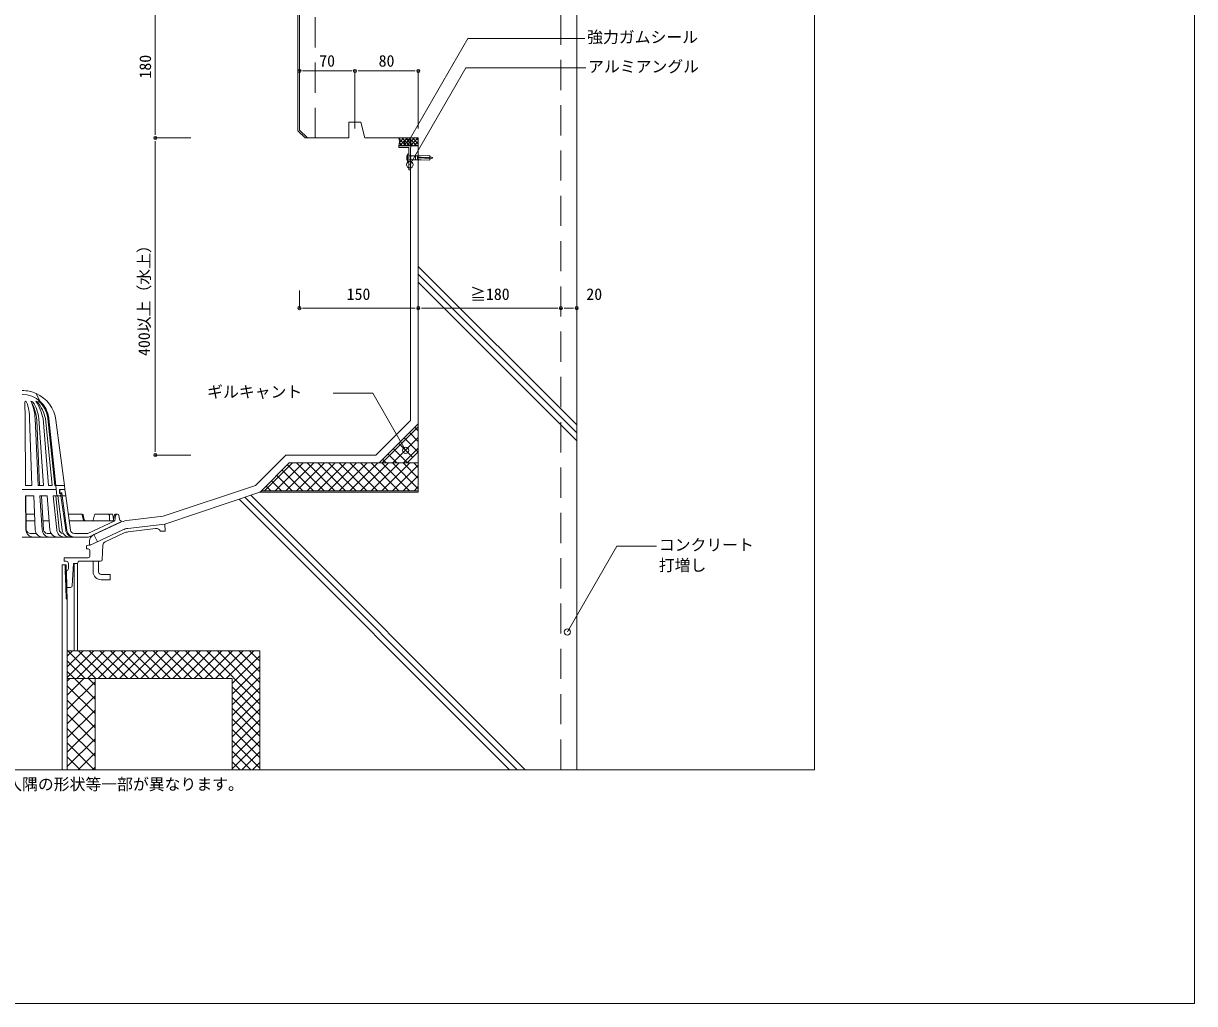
# Model space of a CAD drawing. Units: millimetres, scale not verified. Extents: x -1380 to 1380, y -955 to 955.
# Drawn here: x -98 to 1380, y -955 to 282 of the extents above; entities that cross this region are included whole.
import ezdxf
from ezdxf.enums import TextEntityAlignment as Align

# ---------------------------------------------------------------- set-up
doc = ezdxf.new("R2010")
doc.units = ezdxf.units.MM
doc.header["$LTSCALE"] = 3
doc.linetypes.add('USER1', pattern=[19.05, 12.7, -6.35])
for name, color, linetype, lineweight in [('0-0_0', 7, 'Continuous', 9), ('0-1_HATCH', 9, 'Continuous', 18), ('0-3_KUTAI', 3, 'Continuous', 18), ('0-4_BOUSUI', 1, 'Continuous', 18), ('0-5_MOJI', 7, 'Continuous', 18), ('0-6_sunpo', 7, 'Continuous', 18), ('0-7_KANAMONO_SCREW', 4, 'Continuous', 18), ('0-8_dannnetu', 6, 'Continuous', 18), ('0-9_buhin', 2, 'Continuous', 18), ('0-A_KANAMONO', 4, 'Continuous', 18), ('0-B_WAKU', 7, 'Continuous', 18)]:
    doc.layers.add(name, color=color, linetype=linetype, lineweight=lineweight)
doc.styles.add('ＭＳ ゴシック', font='')
doc.styles.get('ＭＳ ゴシック').set_extended_font_data('MS Gothic')

# ---------------------------------------------------------------- blocks, each defined once
blk = doc.blocks.new('_DOT')
at = {"layer": '0-0_0'}
for p, q in [((-0.5, 0), (-1, 0)), ((0.25, 0), (-0.25, 0))]:
    blk.add_line(p, q, dxfattribs=at)
blk.add_circle((0, 0), 0.25, dxfattribs=at)

msp = doc.modelspace()

# ---------------------------------------------------------------- linework, layer by layer
at = {"layer": '0-0_0', "lineweight": 18}
msp.add_lwpolyline([(900.043, -659.969), (-899.957, -659.969), (-899.957, 540.031), (900.043, 540.031)], close=True, dxfattribs=at)
at = {"layer": '0-1_HATCH'}
for p, q in [((384.846, 127.031), (375.897, 135.98)), ((375.962, 135.662), (377.331, 137.031)), ((376.284, 131.494), (381.821, 137.031)), ((376.311, 127.031), (386.311, 137.031)), ((389.336, 127.031), (379.336, 137.031)), ((380.802, 127.031), (390.802, 137.031)), ((393.826, 127.031), (383.826, 137.031)), ((385.292, 127.031), (395.292, 137.031)), ((398.316, 127.031), (388.316, 137.031)), ((389.782, 127.031), (399.782, 137.031)), ((400.043, 129.794), (392.806, 137.031)), ((400.043, 134.284), (397.297, 137.031)), ((375.866, 127.031), (375.616, 127.281)), ((380.356, 127.031), (376.266, 131.121)), ((394.272, 127.031), (400.043, 132.802)), ((398.762, 127.031), (400.043, 128.312)), ((600.043, -224.969), (400.043, -24.969)), ((600.043, -234.969), (400.043, -34.969)), ((600.043, -244.969), (400.043, -44.969)), ((354.601, -272.969), (400.043, -227.526)), ((400.043, -245.965), (388.796, -234.718)), ((400.043, -232.495), (395.532, -227.983)), ((368.071, -272.969), (400.043, -240.997)), ((393.004, -265.866), (375.326, -248.189)), ((399.739, -259.131), (382.061, -241.454)), ((373.165, -272.969), (361.856, -261.659)), ((386.268, -272.602), (368.591, -254.924)), ((381.541, -272.969), (400.043, -254.467)), ((206.089, -307.969), (241.089, -272.969)), ((219.559, -307.969), (254.559, -272.969)), ((233.029, -307.969), (268.029, -272.969)), ((267.712, -307.969), (234.878, -275.134)), ((281.183, -307.969), (246.183, -272.969)), ((246.5, -307.969), (281.5, -272.969)), ((294.653, -307.969), (259.653, -272.969)), ((259.97, -307.969), (294.97, -272.969)), ((308.124, -307.969), (273.124, -272.969)), ((273.441, -307.969), (308.441, -272.969)), ((321.594, -307.969), (286.594, -272.969)), ((286.911, -307.969), (321.911, -272.969)), ((335.064, -307.969), (300.064, -272.969)), ((300.381, -307.969), (335.381, -272.969)), ((348.535, -307.969), (313.535, -272.969)), ((313.852, -307.969), (348.852, -272.969)), ((362.005, -307.969), (327.005, -272.969)), ((327.322, -307.969), (362.322, -272.969)), ((375.476, -307.969), (340.476, -272.969)), ((340.793, -307.969), (375.793, -272.969)), ((388.946, -307.969), (353.946, -272.969)), ((354.263, -307.969), (389.263, -272.969)), ((359.695, -272.969), (355.12, -268.394)), ((400.043, -305.596), (367.416, -272.969)), ((367.733, -307.969), (400.043, -275.659)), ((400.043, -292.126), (380.887, -272.969)), ((400.043, -278.655), (394.357, -272.969)), ((227.301, -307.969), (214.672, -295.34)), ((240.772, -307.969), (221.408, -288.605)), ((254.242, -307.969), (228.143, -281.87)), ((381.204, -307.969), (400.043, -289.129)), ((213.831, -307.969), (207.937, -302.075)), ((394.674, -307.969), (400.043, -302.6)), ((515.043, -659.969), (173.793, -318.719)), ((525.043, -659.969), (181.293, -316.219)), ((535.043, -659.969), (188.793, -313.719)), ((-42.957, -516.603), (-36.322, -509.969)), ((-42.957, -530.073), (-22.852, -509.969)), ((-42.957, -543.544), (-9.382, -509.969)), ((-7.162, -544.969), (-42.162, -509.969)), ((-30.911, -544.969), (4.089, -509.969)), ((6.308, -544.969), (-28.692, -509.969)), ((-17.441, -544.969), (17.559, -509.969)), ((19.779, -544.969), (-15.221, -509.969)), ((-3.971, -544.969), (31.029, -509.969)), ((33.249, -544.969), (-1.751, -509.969)), ((9.5, -544.969), (44.5, -509.969)), ((46.719, -544.969), (11.719, -509.969)), ((22.97, -544.969), (57.97, -509.969)), ((60.19, -544.969), (25.19, -509.969)), ((36.441, -544.969), (71.441, -509.969)), ((73.66, -544.969), (38.66, -509.969)), ((49.911, -544.969), (84.911, -509.969)), ((87.131, -544.969), (52.131, -509.969)), ((63.381, -544.969), (98.381, -509.969)), ((100.601, -544.969), (65.601, -509.969)), ((76.852, -544.969), (111.852, -509.969)), ((114.071, -544.969), (79.071, -509.969)), ((90.322, -544.969), (125.322, -509.969)), ((127.542, -544.969), (92.542, -509.969)), ((103.793, -544.969), (138.793, -509.969)), ((141.012, -544.969), (106.012, -509.969)), ((117.263, -544.969), (152.263, -509.969)), ((154.482, -544.969), (119.482, -509.969)), ((130.733, -544.969), (165.733, -509.969)), ((200.043, -577.059), (132.953, -509.969)), ((144.204, -544.969), (179.204, -509.969)), ((200.043, -563.589), (146.423, -509.969)), ((157.674, -544.969), (192.674, -509.969)), ((200.043, -550.119), (159.894, -509.969)), ((165.043, -551.07), (200.043, -516.07)), ((200.043, -536.648), (173.364, -509.969)), ((200.043, -523.178), (186.834, -509.969)), ((-20.633, -544.969), (-42.957, -522.645)), ((165.043, -564.54), (200.043, -529.54)), ((-34.103, -544.969), (-42.957, -536.115)), ((-42.957, -548.034), (-39.892, -544.969)), ((-42.957, -565.995), (-21.931, -544.969)), ((-7.957, -571.115), (-34.103, -544.969)), ((-7.957, -553.155), (-16.142, -544.969)), ((165.043, -578.011), (200.043, -543.011)), ((-42.957, -583.955), (-7.957, -548.955)), ((-7.957, -589.076), (-42.957, -554.076)), ((200.043, -590.53), (165.043, -555.53)), ((165.043, -591.481), (200.043, -556.481)), ((-42.957, -601.916), (-7.957, -566.916)), ((-7.957, -607.036), (-42.957, -572.036)), ((200.043, -604), (165.043, -569)), ((165.043, -604.952), (200.043, -569.952)), ((-42.957, -619.876), (-7.957, -584.876)), ((-7.957, -624.997), (-42.957, -589.997)), ((200.043, -617.47), (165.043, -582.47)), ((165.043, -618.422), (200.043, -583.422)), ((-42.957, -637.837), (-7.957, -602.837)), ((200.043, -630.941), (165.043, -595.941)), ((165.043, -631.892), (200.043, -596.892)), ((-7.957, -642.957), (-42.957, -607.957)), ((-42.957, -655.797), (-7.957, -620.797)), ((200.043, -644.411), (165.043, -609.411)), ((165.043, -645.363), (200.043, -610.363)), ((-8.905, -659.969), (-42.957, -625.918)), ((200.043, -657.882), (165.043, -622.882)), ((165.043, -658.833), (200.043, -623.833)), ((-26.866, -659.969), (-42.957, -643.878)), ((-29.168, -659.969), (-7.957, -638.758)), ((188.66, -659.969), (165.043, -636.352)), ((175.19, -659.969), (165.043, -649.822)), ((177.378, -659.969), (200.043, -637.303)), ((-11.207, -659.969), (-7.957, -656.718)), ((190.848, -659.969), (200.043, -650.774))]:
    msp.add_line(p, q, dxfattribs=at)
at = {"layer": '0-3_KUTAI'}
for p, q in [((400.043, 137.031), (332.543, 137.031)), ((400.043, -309.969), (400.043, 137.031)), ((80.043, -349.969), (200.043, -309.969)), ((200.043, -309.969), (400.043, -309.969))]:
    msp.add_line(p, q, dxfattribs=at)
for points in [[(250.043, 147.031), (250.043, 327.031), (259.994, 338.026), (590.093, 371.036), (600.043, 362.031), (600.043, -659.969)], [(312.543, 137.031), (312.543, 157.031), (327.543, 157.031), (332.543, 137.031)], [(312.543, 137.031), (260.043, 137.031), (250.043, 147.031)], [(-29.957, -509.969), (200.043, -509.969), (200.043, -659.969)]]:
    msp.add_lwpolyline(points, dxfattribs=at)
at = {"layer": '0-3_KUTAI', "linetype": 'USER1'}
msp.add_lwpolyline([(270.043, 137.031), (270.043, 318.931), (580.043, 349.931), (580.043, -659.969)], dxfattribs=at)
at = {"layer": '0-4_BOUSUI'}
for p, q in [((260.043, 137.031), (257.215, 137.031)), ((390.043, 127.031), (400.043, 127.031)), ((202.043, -307.969), (200.043, -309.969)), ((202.043, -307.969), (400.043, -307.969)), ((-9.286, -363.275), (22.921, -348.256)), ((-9.286, -363.275), (-5.06, -372.338))]:
    msp.add_line(p, q, dxfattribs=at)
for points in [[(257.215, 137.031), (248.043, 146.203), (248.043, 327.802), (259.028, 339.94), (588.266, 372.863)], [(32.025, -345.659), (77.844, -340.161), (194.641, -301.229), (232.901, -262.969), (346.404, -262.969), (390.043, -219.329), (390.043, 97.031)]]:
    msp.add_lwpolyline(points, dxfattribs=at)
for centre, radius, start, end in [((358.236, 132.197), 18.062, 343.38051, 15.52409), ((35.599, -375.446), 30, 96.84277, 115), ((-5.06, -372.338), 10, 115, 205)]:
    msp.add_arc(centre, radius, start, end, dxfattribs=at)
at = {"layer": '0-5_MOJI'}
for points in [[(610.259, 262.598), (462.591, 262.598), (386.827, 131.372)], [(611.456, 225.44), (459.951, 225.44), (389.413, 103.263)], [(292.512, -184.939), (342.512, -184.939), (384.089, -256.951)], [(700.716, -377.99), (650.716, -377.99), (588.273, -486.144)]]:
    msp.add_lwpolyline(points, dxfattribs=at)
for centre in [(386.827, 131.372), (389.413, 103.263), (384.089, -256.951), (588.273, -486.144)]:
    msp.add_circle(centre, 4, dxfattribs=at)
at = {"layer": '0-6_sunpo'}
for p, q in [((68.122, 309.031), (68.122, 145.031)), ((250.043, 152.031), (250.043, 221.633)), ((258.043, 221.633), (312.043, 221.633)), ((320.043, 149.102), (320.043, 221.633)), ((320.043, 149.102), (320.043, 221.633)), ((328.043, 221.633), (392.043, 221.633)), ((400.043, 149.102), (400.043, 221.633)), ((108.122, 137.031), (68.122, 137.031)), ((113.122, 137.031), (68.122, 137.031)), ((68.122, 129.031), (68.122, -254.969)), ((250.043, -55.288), (250.043, -77.566)), ((400.043, -55.288), (400.043, -77.566)), ((400.043, -55.288), (400.043, -77.566)), ((580.043, -55.288), (580.043, -77.566)), ((580.043, -55.288), (580.043, -77.566)), ((600.043, -51.179), (600.043, -77.566)), ((392.043, -77.566), (258.043, -77.566)), ((572.043, -77.566), (408.043, -77.566)), ((592.043, -77.566), (588.043, -77.566)), ((113.122, -262.969), (68.122, -262.969))]:
    msp.add_line(p, q, dxfattribs=at)
at = {"layer": '0-7_KANAMONO_SCREW'}
for p, q in [((385.96, 115.573), (385.752, 114.531)), ((385.752, 109.531), (385.752, 114.531)), ((385.752, 109.531), (385.96, 108.489)), ((385.96, 108.489), (385.96, 115.573)), ((385.96, 115.573), (386.377, 115.573)), ((386.377, 108.489), (385.96, 108.489)), ((386.377, 116.614), (386.377, 107.448)), ((388.043, 116.614), (386.377, 116.614)), ((386.377, 107.448), (388.043, 107.448)), ((388.043, 116.614), (388.043, 115.364)), ((388.043, 115.364), (388.043, 108.698)), ((388.043, 108.698), (388.043, 107.448)), ((388.877, 114.531), (400.699, 114.531)), ((388.877, 109.531), (400.699, 109.531)), ((396.533, 114.531), (396.533, 109.531)), ((399.033, 114.531), (399.033, 109.531)), ((400.708, 114.323), (400.699, 114.531)), ((400.699, 112.239), (414.866, 112.864)), ((400.699, 112.239), (400.699, 111.823)), ((400.699, 111.823), (414.866, 111.198)), ((400.708, 109.739), (400.699, 109.531)), ((400.708, 114.323), (403.622, 114.452)), ((400.708, 109.739), (403.622, 109.611)), ((400.907, 114.54), (403.405, 114.65)), ((400.917, 114.332), (400.907, 114.54)), ((400.917, 109.73), (400.907, 109.522)), ((400.907, 109.522), (403.405, 109.412)), ((401.437, 112.272), (401.318, 111.795)), ((402.701, 112.328), (402.554, 111.741)), ((403.414, 114.442), (403.405, 114.65)), ((403.414, 109.62), (403.405, 109.412)), ((403.613, 114.66), (413.717, 115.105)), ((403.622, 114.452), (403.613, 114.66)), ((403.622, 109.611), (403.613, 109.403)), ((403.613, 109.403), (413.717, 108.957)), ((403.965, 112.384), (403.79, 111.686)), ((405.229, 112.439), (405.027, 111.632)), ((406.493, 112.495), (406.263, 111.577)), ((407.757, 112.551), (407.5, 111.523)), ((409.021, 112.607), (408.736, 111.468)), ((410.284, 112.662), (409.972, 111.414)), ((411.548, 112.718), (411.209, 111.359)), ((412.812, 112.774), (412.445, 111.305)), ((414.076, 112.83), (413.681, 111.25)), ((414.866, 109.531), (413.717, 108.957)), ((414.866, 113.626), (417.786, 112.416)), ((415.463, 113.378), (414.866, 110.988)), ((414.866, 110.437), (417.786, 111.646)), ((414.866, 111.198), (414.866, 109.531))]:
    msp.add_line(p, q, dxfattribs=at)
msp.add_lwpolyline([(414.866, 112.864), (414.866, 114.531), (413.717, 115.105)], dxfattribs=at)
for centre, radius, start, end in [((388.877, 115.364), 0.833, 180, 270), ((388.877, 108.698), 0.833, 90, 180), ((417.627, 112.031), 0.417, 292.5, 67.5)]:
    msp.add_arc(centre, radius, start, end, dxfattribs=at)
at = {"layer": '0-8_dannnetu'}
for p, q in [((202.043, -307.969), (237.043, -272.969)), ((237.043, -272.969), (400.043, -272.969)), ((-34.457, -509.969), (-42.957, -509.969)), ((-7.957, -544.969), (-7.957, -659.969))]:
    msp.add_line(p, q, dxfattribs=at)
msp.add_lwpolyline([(400.043, -223.471), (350.546, -272.969), (385.901, -272.969), (400.043, -258.827)], close=True, dxfattribs=at)
msp.add_lwpolyline([(-42.957, -544.969), (165.043, -544.969), (165.043, -659.969)], dxfattribs=at)
at = {"layer": '0-9_buhin'}
for points in [[(-42.957, -659.969), (-42.957, -445.489), (-44.335, -401.389), (-49.557, -401.389), (-49.557, -659.969)], [(-45.814, -401.389), (-44.478, -444.14), (-42.972, -445.01)]]:
    msp.add_lwpolyline(points, dxfattribs=at)
msp.add_lwpolyline([(-34.457, -509.969), (-29.957, -509.969), (-29.957, -399.969), (-34.457, -399.969)], close=True, dxfattribs=at)
at = {"layer": '0-A_KANAMONO'}
for p, q in [((388.043, 111.781), (388.212, 111.843)), ((-82.457, -185.24), (-77.457, -195.028)), ((-96.8, -196.058), (-96.169, -217.048)), ((-96.169, -217.048), (-95.659, -301.518)), ((-90.594, -217.048), (-87.555, -301.518)), ((-83.596, -217.048), (-79.73, -301.518)), ((-81.637, -218.985), (-78.029, -301.518)), ((-78.869, -217.048), (-72.858, -301.518)), ((-73.513, -217.048), (-66.778, -301.518)), ((-70.355, -217.048), (-62.185, -301.518)), ((-67.456, -217.048), (-58.894, -301.518)), ((-66.347, -217.048), (-57.47, -301.518)), ((-57.47, -301.518), (-66.134, -217.048)), ((-46.605, -301.518), (-57.314, -218.985)), ((-56.957, -306.518), (-99.957, -306.518)), ((-87.555, -301.518), (-95.659, -301.518)), ((-72.858, -301.518), (-79.73, -301.518)), ((-62.185, -301.518), (-66.778, -301.518)), ((-57.47, -301.518), (-58.894, -301.518)), ((-46.605, -301.518), (-57.47, -301.518)), ((-46.605, -301.518), (-57.47, -301.518)), ((-56.136, -314.518), (-57.47, -301.518)), ((-45.957, -306.518), (-52.957, -306.518)), ((-51.957, -306.518), (-52.957, -310.518)), ((-49.957, -306.518), (-45.957, -306.518)), ((-45.957, -306.518), (-46.605, -301.518)), ((-45.957, -306.518), (-44.876, -314.518)), ((-95.891, -314.518), (-85.271, -314.518)), ((-95.891, -314.518), (-95.259, -357.232)), ((-95.491, -314.512), (-94.86, -357.226)), ((-85.983, -314.518), (-94.801, -314.518)), ((-85.271, -314.518), (-83.559, -357.232)), ((-77.629, -314.518), (-74.732, -357.232)), ((-77.629, -314.518), (-68.539, -314.518)), ((-76.293, -314.518), (-68.539, -314.518)), ((-75.725, -314.518), (-72.836, -357.103)), ((-68.539, -314.518), (-64.839, -357.232)), ((-56.35, -357.232), (-60.64, -314.518)), ((-60.64, -314.518), (-54.884, -314.518)), ((-60.64, -314.518), (-44.876, -314.518)), ((-53.166, -356.912), (-57.424, -314.518)), ((-51.457, -314.518), (-56.136, -314.518)), ((-54.884, -314.518), (-49.576, -357.232)), ((-52.957, -310.518), (-49.957, -310.518)), ((-51.457, -314.518), (-50.894, -311.518)), ((-51.063, -314.518), (-44.927, -357.13)), ((-49.957, -310.518), (-49.417, -314.518)), ((-49.729, -314.518), (-46.666, -314.518)), ((-49.417, -314.518), (-43.501, -358.29)), ((-44.876, -314.518), (-39.042, -357.687)), ((-95.151, -337.518), (-84.349, -337.518)), ((-24.236, -337.544), (-41.764, -337.544)), ((-24.093, -338.844), (-22.513, -345.111)), ((-23.073, -338.451), (-21.492, -344.718)), ((-8.646, -338.29), (-10.276, -345.246)), ((8.311, -337.518), (-7.673, -337.518)), ((13.386, -337.518), (8.311, -337.518)), ((10.11, -339.26), (10.295, -345.05)), ((14.367, -338.326), (15.513, -344.187)), ((16.394, -338.451), (15.479, -344.406)), ((17.841, -339.291), (17.074, -346.018)), ((17.481, -337.518), (19.828, -337.518)), ((20.265, -337.518), (19.828, -337.518)), ((22.251, -339.284), (22.766, -343.661)), ((-84.009, -346.018), (-95.025, -346.018)), ((-71.688, -346.018), (-65.81, -346.018)), ((-71.688, -346.018), (-65.81, -346.018)), ((-21.349, -346.018), (-40.619, -346.018)), ((-21.349, -346.018), (11.294, -346.018)), ((17.074, -346.018), (-17.239, -362.018)), ((24.505, -347.518), (-16.241, -366.518)), ((11.294, -346.018), (13.601, -346.018)), ((13.601, -346.018), (17.074, -346.018)), ((24.505, -347.518), (24.685, -347.407)), ((25.043, -346.944), (25.043, -346.837)), ((-16.241, -366.518), (-99.957, -366.518)), ((-82.14, -362.018), (-89.262, -362.018)), ((-63.419, -362.018), (-68.537, -362.018)), ((-17.239, -362.018), (-34.087, -362.018)), ((-14.123, -376.564), (27.147, -357.32)), ((28.964, -361.217), (4.795, -372.487)), ((68.459, -355.69), (33.729, -359.857)), ((-14.457, -390.469), (-14.457, -383.469)), ((1.913, -376.803), (1.126, -395.055)), ((-10.357, -410.169), (-10.357, -396.969)), ((-3.557, -396.969), (-3.557, -410.169)), ((-43.442, -429.969), (-44.099, -408.947)), ((-41.457, -405.969), (-41.457, -399.969))]:
    msp.add_line(p, q, dxfattribs=at)
for points in [[(388.212, 112.219), (388.043, 112.281), (388.043, 125.031), (375.543, 125.031), (375.543, 127.031), (390.543, 127.031), (390.543, 125.031), (390.043, 125.031), (390.043, 114.031), (390.469, 113.687)], [(390.469, 101.376), (390.043, 101.031), (390.043, 97.031), (388.043, 97.031), (388.043, 111.781)], [(390.469, 113.376), (390.043, 113.031), (390.043, 111.031), (390.469, 110.687)], [(390.469, 110.376), (390.043, 110.031), (390.043, 108.031), (390.469, 107.687)], [(390.469, 107.376), (390.043, 107.031), (390.043, 105.031), (390.469, 104.687)], [(390.469, 104.376), (390.043, 104.031), (390.043, 102.031), (390.469, 101.687)], [(-52.957, -306.518), (-52.957, -311.518), (-50.894, -311.518)], [(-71.688, -346.018), (-65.81, -346.018), (-73.588, -346.018)], [(33.216, -355.588), (80.043, -349.969), (80.543, -358.969), (74.543, -358.969)], [(-16.457, -381.469), (-18.957, -381.469), (-18.957, -377.469), (-18.457, -377.469), (-15.457, -376.07)], [(-44.457, -396.969), (-46.957, -396.969), (-46.957, -392.469), (-16.457, -392.469)], [(-0.872, -396.969), (-28.957, -396.969), (-29.957, -399.969), (-34.957, -399.969), (-36.832, -428.102)], [(-38.828, -429.969), (-43.442, -429.969), (-44.989, -428.469), (-45.599, -408.969), (-44.457, -408.969)], [(-0.157, -413.569), (11.043, -413.569), (11.043, -420.369), (-0.157, -420.369)]]:
    msp.add_lwpolyline(points, dxfattribs=at)
for centre, radius, start, end in [((388.143, 112.031), 0.2, 290.2297, 69.7703), ((390.343, 113.531), 0.2, 308.97666, 51.02334), ((390.343, 110.531), 0.2, 308.97666, 51.02334), ((390.343, 107.531), 0.2, 308.97666, 51.02334), ((390.343, 104.531), 0.2, 308.97666, 51.02334), ((390.343, 101.531), 0.2, 308.97666, 51.02334), ((-99.957, -224.518), 43, 65.98494, 90), ((-99.957, -220.518), 34, 5.85673, 90), ((-99.957, -224.518), 43, 7.39286, 65.98494), ((-95.574, -196.272), 1.245, 9.92349, 170.07651), ((-145.36, -216.012), 54.776, 358.91563, 21.36334), ((-88.813, -198.278), 3.252, 43.04706, 91.99165), ((-134.547, -221.994), 52.995, 3.2554, 30.58721), ((-149.365, -220.86), 65.88, 3.31654, 22.11517), ((-128.266, -222.997), 49.754, 6.86673, 32.78187), ((-135.961, -230.015), 63.78, 11.73025, 33.26877), ((-82.96, -198.278), 3.252, 43.04706, 84.0763), ((-127.618, -231.965), 59.174, 14.60016, 37.35806), ((-101.878, -221.385), 34.694, 7.181, 49.43889), ((-96.649, -220.067), 30.452, 5.68867, 55.3103), ((-25.665, -339.144), 1.6, 10.82497, 90), ((-24.236, -338.744), 1.2, 14.15131, 90), ((-7.673, -338.518), 1, 90, 166.81391), ((8.311, -339.318), 1.8, 1.82559, 90), ((13.386, -338.518), 1, 11.06148, 90), ((17.481, -338.618), 1.1, 90, 171.26367), ((19.828, -339.518), 2, 90, 173.49145), ((20.265, -339.518), 2, 6.70984, 90), ((-71.688, -341.018), 5, 247.33701, 270), ((-21.349, -344.818), 1.2, 194.15131, 270), ((-19.921, -344.418), 1.6, 190.82497, 270), ((-11.25, -345.018), 1, 270, 346.81391), ((11.294, -345.018), 1, 181.82559, 270), ((13.601, -344.118), 1.9, 270, 351.26367), ((25.745, -343.31), 3, 186.70984, 247.21678), ((24.293, -346.768), 0.75, 301.48409, 67.21678), ((-85.762, -357.018), 9.5, 181.28941, 270), ((-88.745, -355.748), 6.291, 193.58244, 265.2814), ((-74.062, -357.018), 9.5, 181.28941, 270), ((-65.234, -357.018), 9.5, 181.28941, 270), ((-67.541, -356.809), 5.303, 183.17842, 259.17371), ((-55.341, -357.018), 9.5, 181.28941, 270), ((-46.852, -357.018), 9.5, 181.28941, 270), ((-48.167, -356.799), 5, 181.28941, 268.60701), ((-40.079, -357.018), 9.5, 181.28941, 270), ((-35.417, -357.018), 9.5, 181.28941, 270), ((-34.087, -357.018), 9.5, 187.69605, 270), ((-34.087, -357.018), 5, 187.69605, 270), ((35.599, -375.446), 20, 96.84277, 115), ((35.599, -375.446), 15.7, 96.84277, 115), ((69.174, -361.647), 6, 26.51068, 96.84277), ((-16.457, -383.469), 2, 0, 90), ((-14.546, -375.658), 1, 204.34863, 295), ((6.908, -377.019), 5, 115, 177.53176), ((-44.457, -399.969), 3, 0, 90), ((-16.457, -390.469), 2, 270, 0), ((-0.872, -394.969), 2, 270, 357.53176), ((-44.457, -405.969), 3, 270, 0), ((-0.157, -410.169), 10.2, 180, 270), ((-0.157, -410.169), 3.4, 180, 270), ((-38.828, -427.969), 2, 270, 356.18593)]:
    msp.add_arc(centre, radius, start, end, dxfattribs=at)
at = {"layer": '0-B_WAKU'}
msp.add_lwpolyline([(-1379.957, -954.969), (1380.043, -954.969), (1380.043, 955.031), (-1379.957, 955.031)], close=True, dxfattribs=at)

# ---------------------------------------------------------------- block references
at = {"layer": '0-6_sunpo', "xscale": 8, "yscale": 8}
for p, rotation in [((250.043, 221.633), 180), ((320.043, 221.633), 180), ((68.122, 137.031), 270), ((68.122, 137.031), 90), ((250.043, -77.566), 180), ((400.043, -77.566), 180), ((580.043, -77.566), 180), ((68.122, -262.969), 270)]:
    msp.add_blockref('_DOT', p, dxfattribs=dict(at, rotation=rotation))
for p in [(320.043, 221.633), (400.043, 221.633), (400.043, -77.566), (580.043, -77.566), (600.043, -77.566)]:
    msp.add_blockref('_DOT', p, dxfattribs=at)

# ---------------------------------------------------------------- texts
at = {"layer": '0-5_MOJI', "style": 'ＭＳ ゴシック'}
for s, p in [('強力ガムシール', (613.259, 252.598)), ('アルミアングル', (614.456, 215.44)), ('ギルキャント', (133.573, -194.939)), ('コンクリート', (703.716, -387.99)), ('打増し', (703.716, -413.731)), ('※こちらの図は熱工法とストライプ工法の場合の形状です。その他の工法については出入隅の形状等一部が異なります。', (-899.957, -689.969))]:
    msp.add_text(s, height=14.66, dxfattribs=at).set_placement(p, align=Align.BOTTOM_LEFT)
at = {"layer": '0-6_sunpo', "style": 'ＭＳ ゴシック'}
for s, p in [('180', (67.122, 212.031)), ('400以上（水上）', (65.65, -137.969))]:
    msp.add_text(s, height=14.66, rotation=90, dxfattribs=at).set_placement(p, align=Align.BOTTOM_LEFT)
for s, p in [('70', (275.043, 222.633)), ('80', (350.043, 222.633)), ('150', (309.688, -71.687)), ('≧180', (465.562, -71.687)), ('20', (612.24, -71.687))]:
    msp.add_text(s, height=14.66, dxfattribs=at).set_placement(p, align=Align.BOTTOM_LEFT)

doc.saveas('drawing.dxf')
